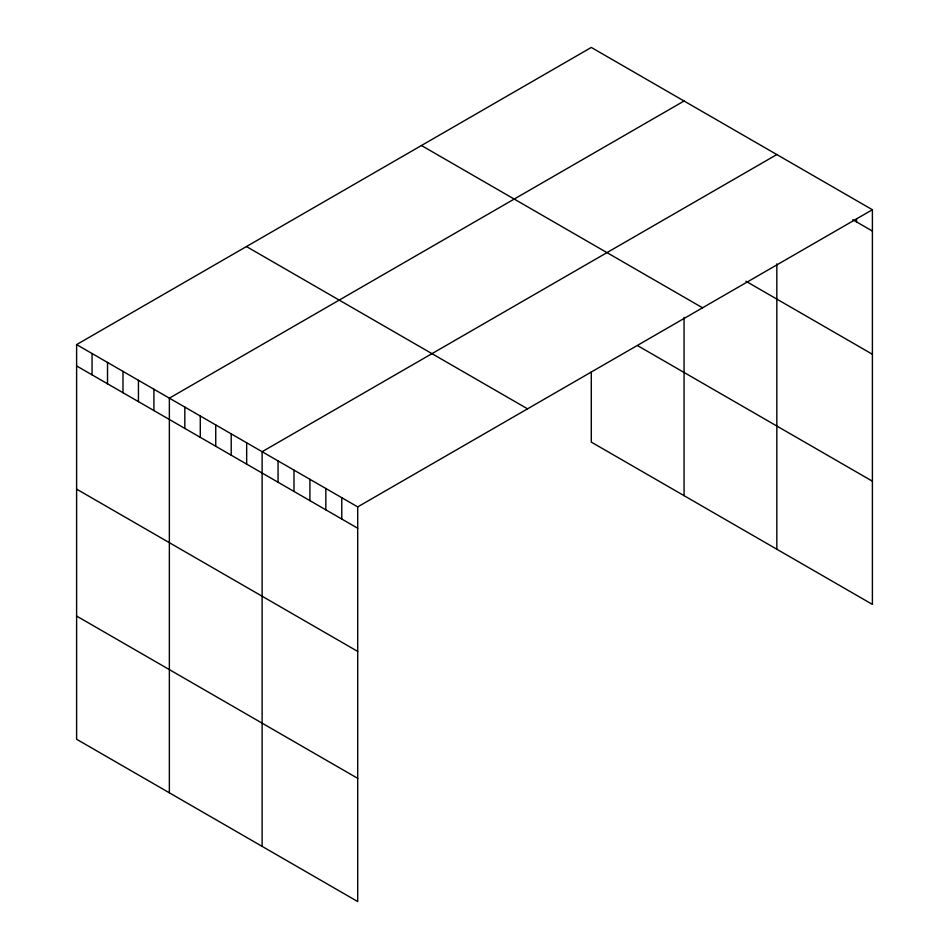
<?xml version="1.0" encoding="UTF-8"?>
<svg xmlns="http://www.w3.org/2000/svg" width="949" height="949" viewBox="0 0 949 949"><rect width="100%" height="100%" fill="white"/><g stroke="black" fill="none" stroke-linecap="round" stroke-linejoin="round"><path stroke-width="1.42" d="M76.608 344.606L357.702 506.896L357.702 901.55L76.608 739.259L76.608 344.606L591.298 47.45L872.392 209.741L872.392 604.394L591.298 442.104L591.298 371.7M684.063 101.009L169.361 398.165L169.361 792.818M776.828 154.557L262.126 451.712L262.126 846.366M357.702 506.896L872.392 209.741M852.795 219.741L872.392 231.07M745.902 281.236L872.392 354.262M421.451 145.517L702.545 307.796M637.681 345.685L872.392 481.19M246.455 246.55L527.549 408.829M76.608 365.934L357.702 528.225M76.608 489.126L357.702 651.417M76.608 616.055L357.702 778.346M856.472 219.029L856.472 221.864M776.828 263.881L776.828 549.21M684.063 317.452L684.063 495.663M341.77 497.703L341.77 519.02M325.839 488.498L325.839 509.827M309.92 479.304L309.92 500.633M293.988 470.111L293.988 491.44M278.057 460.917L278.057 482.234M246.669 442.792L246.669 464.12M231.212 433.871L231.212 455.188M215.743 424.938L215.743 446.267M200.286 416.018L200.286 437.335M184.83 407.085L184.83 428.414M153.904 389.232L153.904 410.561M138.447 380.312L138.447 401.629M122.99 371.379L122.99 392.708M107.522 362.459L107.522 383.787M92.065 353.526L92.065 374.855"/></g></svg>
